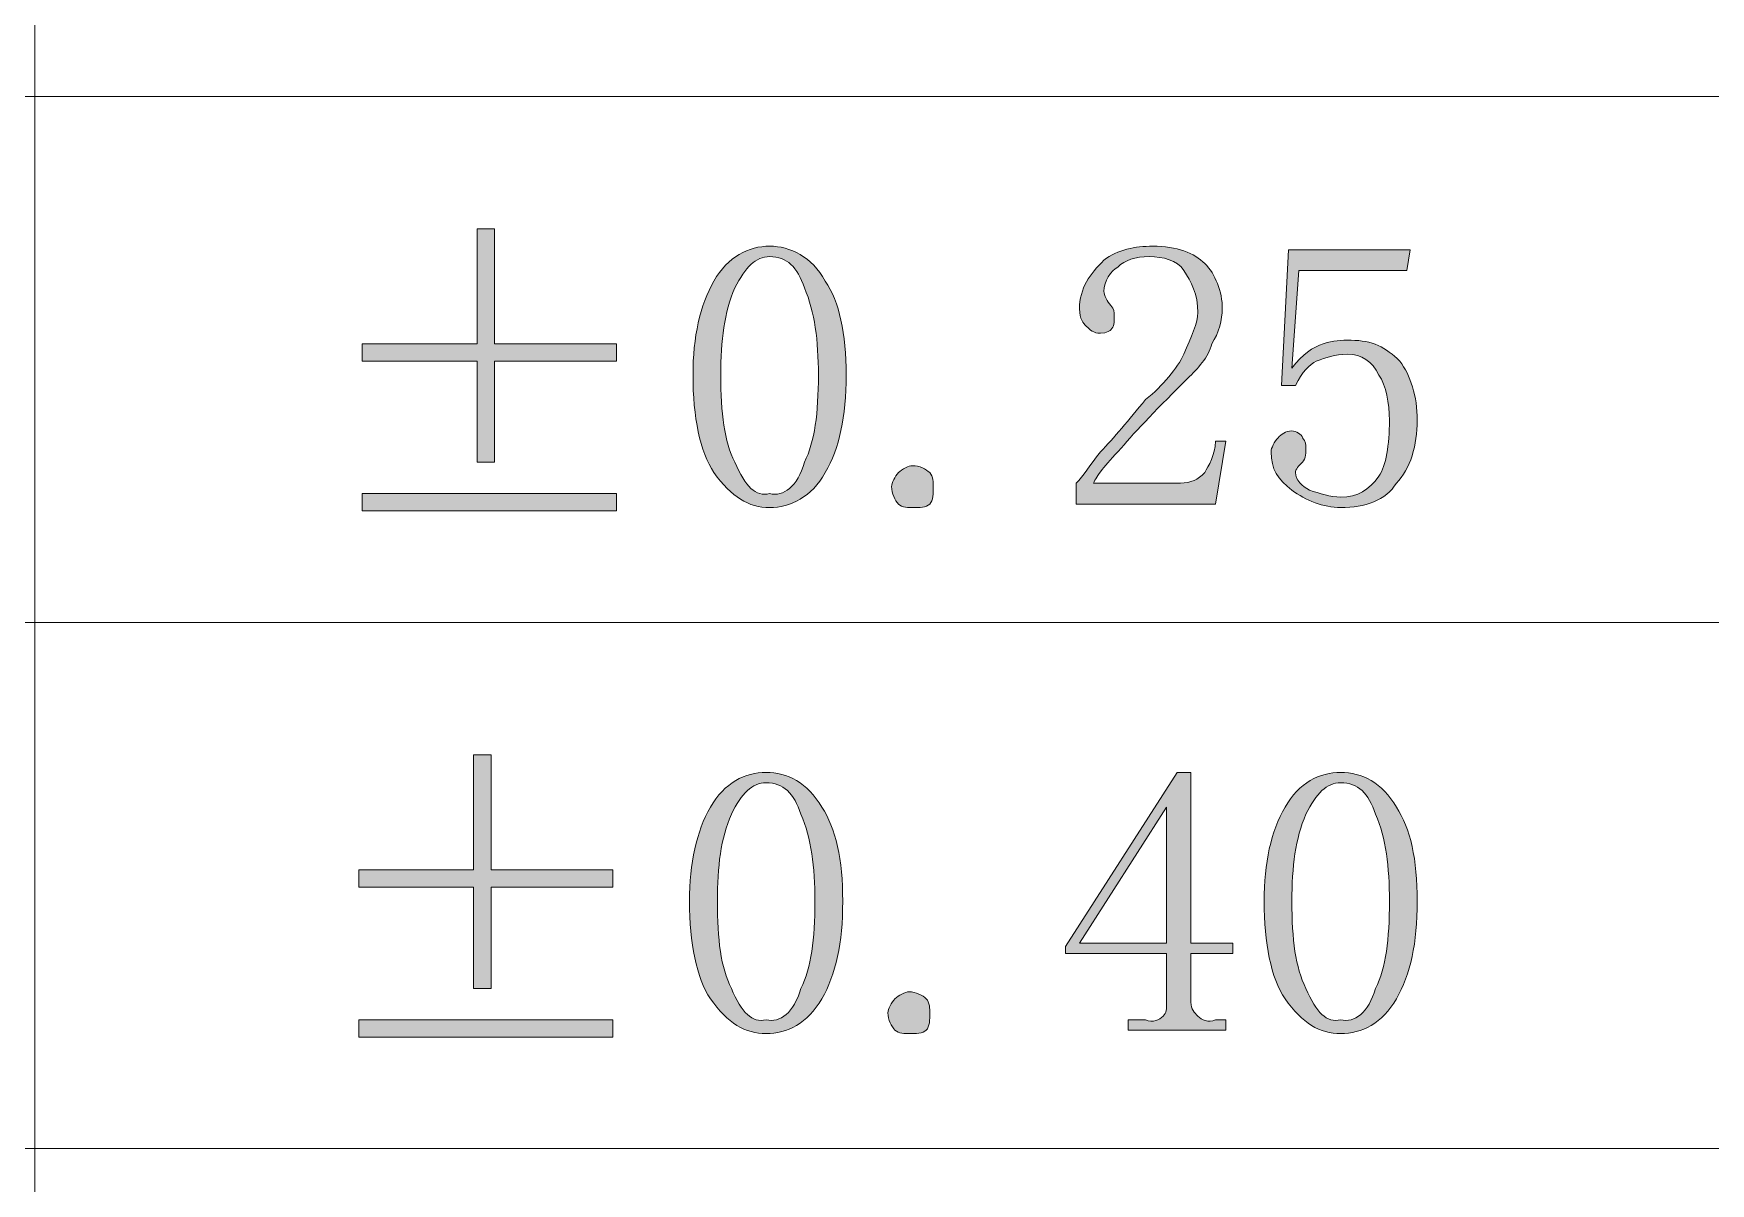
# Model space of a CAD drawing. Header units: millimetres. Extents: x 0 to 297, y 0 to 208.
# Drawn here: x 142.69 to 151.92, y 6.42 to 12.75 of the extents above; entities that cross this region are included whole.
import ezdxf

# ---------------------------------------------------------------- set-up
doc = ezdxf.new("R2010")
doc.units = ezdxf.units.MM

msp = doc.modelspace()

# ---------------------------------------------------------------- hatches: boundary and pattern name
h = msp.add_hatch(color=7)
edge = h.paths.add_edge_path(flags=0)
edge.add_spline(control_points=[(144.497778, 10.215685), (144.497778, 10.215685), (145.896894, 10.215685), (145.896894, 10.215685), (145.896894, 10.215685), (145.896894, 10.119729), (145.896894, 10.119729), (145.896894, 10.119729), (144.497778, 10.119729), (144.497778, 10.119729), (144.497778, 10.119729), (144.497778, 10.215685), (144.497778, 10.215685), (144.497778, 10.215685), (144.497778, 10.215685), (144.497778, 10.215685)], knot_values=[0, 0, 0, 0, 1, 1, 1, 2, 2, 2, 3, 3, 3, 4, 4, 4, 5, 5, 5, 5], degree=3, periodic=1)
edge = h.paths.add_edge_path(flags=0)
edge.add_spline(control_points=[(145.130308, 11.671951), (145.130308, 11.671951), (145.225911, 11.671951), (145.225911, 11.671951), (145.225911, 11.671951), (145.225911, 11.039774), (145.225911, 11.039774), (145.225911, 11.039774), (145.896894, 11.039774), (145.896894, 11.039774), (145.896894, 11.039774), (145.896894, 10.943818), (145.896894, 10.943818), (145.896894, 10.943818), (145.225911, 10.943818), (145.225911, 10.943818), (145.225911, 10.943818), (145.225911, 10.388193), (145.225911, 10.388193), (145.225911, 10.388193), (145.130308, 10.388193), (145.130308, 10.388193), (145.130308, 10.388193), (145.130308, 10.943818), (145.130308, 10.943818), (145.130308, 10.943818), (144.497778, 10.943818), (144.497778, 10.943818), (144.497778, 10.943818), (144.497778, 11.039774), (144.497778, 11.039774), (144.497778, 11.039774), (145.130308, 11.039774), (145.130308, 11.039774), (145.130308, 11.039774), (145.130308, 11.671951), (145.130308, 11.671951), (145.130308, 11.671951), (145.130308, 11.671951), (145.130308, 11.671951)], knot_values=[0, 0, 0, 0, 1, 1, 1, 2, 2, 2, 3, 3, 3, 4, 4, 4, 5, 5, 5, 6, 6, 6, 7, 7, 7, 8, 8, 8, 9, 9, 9, 10, 10, 10, 11, 11, 11, 12, 12, 12, 13, 13, 13, 13], degree=3, periodic=1)
h = msp.add_hatch(color=7)
edge = h.paths.add_edge_path(flags=0)
edge.add_spline(control_points=[(146.740033, 11.518846), (146.663481, 11.518846), (146.605978, 11.461343), (146.548475, 11.346338), (146.490972, 11.212282), (146.471569, 11.058824), (146.471569, 10.867265), (146.471569, 10.656304), (146.490972, 10.503199), (146.548475, 10.388193), (146.605978, 10.253785), (146.663481, 10.196282), (146.740033, 10.215685), (146.816586, 10.196282), (146.893492, 10.253785), (146.931592, 10.388193), (146.989094, 10.503199), (147.008497, 10.656304), (147.008497, 10.867265), (147.008497, 11.058824), (146.989094, 11.212282), (146.931592, 11.346338), (146.893492, 11.461343), (146.835989, 11.518846), (146.740033, 11.518846), (146.740033, 11.518846), (146.740033, 11.518846), (146.740033, 11.518846), (146.740033, 11.518846), (146.740033, 11.518846), (146.740033, 11.518846)], knot_values=[0, 0, 0, 0, 1, 1, 1, 2, 2, 2, 3, 3, 3, 4, 4, 4, 5, 5, 5, 6, 6, 6, 7, 7, 7, 8, 8, 8, 9, 9, 9, 10, 10, 10, 10], degree=3, periodic=1)
edge = h.paths.add_edge_path(flags=0)
edge.add_spline(control_points=[(146.740033, 10.138779), (146.625028, 10.138779), (146.529425, 10.196282), (146.433469, 10.33069), (146.356917, 10.445343), (146.318464, 10.637254), (146.318464, 10.867265), (146.318464, 11.077874), (146.356917, 11.250382), (146.433469, 11.38479), (146.510022, 11.518846), (146.625028, 11.576349), (146.740033, 11.576349), (146.855039, 11.576349), (146.970044, 11.518846), (147.046597, 11.38479), (147.123503, 11.269785), (147.161603, 11.097276), (147.161603, 10.867265), (147.161603, 10.637254), (147.123503, 10.464746), (147.046597, 10.33069), (146.970044, 10.196282), (146.855039, 10.138779), (146.740033, 10.138779), (146.740033, 10.138779), (146.740033, 10.138779), (146.740033, 10.138779), (146.740033, 10.138779), (146.740033, 10.138779), (146.740033, 10.138779)], knot_values=[0, 0, 0, 0, 1, 1, 1, 2, 2, 2, 3, 3, 3, 4, 4, 4, 5, 5, 5, 6, 6, 6, 7, 7, 7, 8, 8, 8, 9, 9, 9, 10, 10, 10, 10], degree=3, periodic=1)
edge = h.paths.add_edge_path(flags=0)
edge.add_spline(control_points=[(147.640675, 10.253785), (147.640675, 10.215685), (147.640675, 10.177232), (147.621625, 10.158182), (147.602575, 10.138779), (147.564122, 10.138779), (147.526022, 10.138779), (147.506619, 10.138779), (147.468519, 10.138779), (147.449117, 10.158182), (147.430067, 10.177232), (147.411017, 10.215685), (147.411017, 10.253785), (147.411017, 10.273188), (147.430067, 10.311288), (147.449117, 10.33069), (147.468519, 10.34974), (147.506619, 10.36879), (147.526022, 10.36879), (147.564122, 10.36879), (147.602575, 10.34974), (147.621625, 10.33069), (147.640675, 10.311288), (147.640675, 10.273188), (147.640675, 10.253785), (147.640675, 10.253785), (147.640675, 10.253785), (147.640675, 10.253785), (147.640675, 10.253785), (147.640675, 10.253785), (147.640675, 10.253785)], knot_values=[0, 0, 0, 0, 1, 1, 1, 2, 2, 2, 3, 3, 3, 4, 4, 4, 5, 5, 5, 6, 6, 6, 7, 7, 7, 8, 8, 8, 9, 9, 9, 10, 10, 10, 10], degree=3, periodic=1)
edge = h.paths.add_edge_path(flags=0)
edge.add_spline(control_points=[(149.097294, 11.212282), (149.097294, 11.307885), (149.059194, 11.38479), (149.020742, 11.44194), (148.982289, 11.499796), (148.905736, 11.518846), (148.829183, 11.518846), (148.752278, 11.518846), (148.694775, 11.499796), (148.656675, 11.461343), (148.618222, 11.44194), (148.580122, 11.38479), (148.580122, 11.327288), (148.580122, 11.307885), (148.599172, 11.269785), (148.618222, 11.250382), (148.637272, 11.231332), (148.637272, 11.212282), (148.637272, 11.192879), (148.637272, 11.154779), (148.637272, 11.135376), (148.618222, 11.116326), (148.618222, 11.116326), (148.599172, 11.097276), (148.560719, 11.097276), (148.522619, 11.097276), (148.503217, 11.116326), (148.484167, 11.135376), (148.465117, 11.154779), (148.445714, 11.173829), (148.445714, 11.231332), (148.445714, 11.346338), (148.503217, 11.42289), (148.580122, 11.499796), (148.656675, 11.556946), (148.752278, 11.576349), (148.848233, 11.576349), (148.982289, 11.576349), (149.078244, 11.537896), (149.135747, 11.480393), (149.19325, 11.42289), (149.231703, 11.327288), (149.231703, 11.231332), (149.231703, 11.173829), (149.2123, 11.097276), (149.1742, 11.039774), (149.154797, 10.962868), (149.097294, 10.905365), (149.039792, 10.847863), (148.886686, 10.694757), (148.752278, 10.560349), (148.675725, 10.464746), (148.580122, 10.36879), (148.541669, 10.311288), (148.522619, 10.273188), (148.522619, 10.273188), (149.001692, 10.273188), (149.001692, 10.273188), (149.059194, 10.273188), (149.097294, 10.292238), (149.135747, 10.33069), (149.154797, 10.36879), (149.19325, 10.426293), (149.19325, 10.503199), (149.19325, 10.503199), (149.250753, 10.503199), (149.250753, 10.503199), (149.250753, 10.503199), (149.19325, 10.158182), (149.19325, 10.158182), (149.19325, 10.158182), (148.426664, 10.158182), (148.426664, 10.158182), (148.426664, 10.158182), (148.426664, 10.273188), (148.426664, 10.273188), (148.465117, 10.311288), (148.503217, 10.36879), (148.560719, 10.445343), (148.637272, 10.522249), (148.714178, 10.617851), (148.809781, 10.732857), (148.905736, 10.809763), (148.982289, 10.905365), (149.020742, 10.982271), (149.059194, 11.077874), (149.097294, 11.154779), (149.097294, 11.212282), (149.097294, 11.212282), (149.097294, 11.212282), (149.097294, 11.212282), (149.097294, 11.212282), (149.097294, 11.212282), (149.097294, 11.212282)], knot_values=[0, 0, 0, 0, 1, 1, 1, 2, 2, 2, 3, 3, 3, 4, 4, 4, 5, 5, 5, 6, 6, 6, 7, 7, 7, 8, 8, 8, 9, 9, 9, 10, 10, 10, 11, 11, 11, 12, 12, 12, 13, 13, 13, 14, 14, 14, 15, 15, 15, 16, 16, 16, 17, 17, 17, 18, 18, 18, 19, 19, 19, 20, 20, 20, 21, 21, 21, 22, 22, 22, 23, 23, 23, 24, 24, 24, 25, 25, 25, 26, 26, 26, 27, 27, 27, 28, 28, 28, 29, 29, 29, 30, 30, 30, 31, 31, 31, 31], degree=3, periodic=1)
edge = h.paths.add_edge_path(flags=0)
edge.add_spline(control_points=[(149.940786, 11.058824), (150.055792, 11.058824), (150.132344, 11.020371), (150.208897, 10.943818), (150.2664, 10.867265), (150.304853, 10.75226), (150.304853, 10.617851), (150.304853, 10.483796), (150.2664, 10.34974), (150.189847, 10.273188), (150.132344, 10.177232), (150.017339, 10.138779), (149.883283, 10.138779), (149.787328, 10.138779), (149.691725, 10.177232), (149.614819, 10.234735), (149.538267, 10.292238), (149.499814, 10.34974), (149.499814, 10.445343), (149.499814, 10.464746), (149.519217, 10.503199), (149.538267, 10.522249), (149.557317, 10.541299), (149.576719, 10.560349), (149.614819, 10.560349), (149.633869, 10.560349), (149.672322, 10.541299), (149.672322, 10.522249), (149.691725, 10.503199), (149.691725, 10.483796), (149.691725, 10.464746), (149.691725, 10.445343), (149.691725, 10.407243), (149.672322, 10.388193), (149.653272, 10.36879), (149.633869, 10.34974), (149.633869, 10.33069), (149.633869, 10.292238), (149.672322, 10.253785), (149.710775, 10.234735), (149.768278, 10.215685), (149.825781, 10.196282), (149.883283, 10.196282), (149.978886, 10.196282), (150.036389, 10.234735), (150.093892, 10.311288), (150.132344, 10.36879), (150.151394, 10.483796), (150.151394, 10.617851), (150.151394, 10.713807), (150.132344, 10.809763), (150.093892, 10.867265), (150.055792, 10.943818), (149.998289, 10.982271), (149.921383, 10.982271), (149.844831, 10.982271), (149.806378, 10.962868), (149.748875, 10.943818), (149.710775, 10.924768), (149.672322, 10.886315), (149.633869, 10.809763), (149.633869, 10.809763), (149.557317, 10.809763), (149.557317, 10.809763), (149.557317, 10.809763), (149.595769, 11.556946), (149.595769, 11.556946), (149.595769, 11.556946), (150.2664, 11.556946), (150.2664, 11.556946), (150.2664, 11.556946), (150.24735, 11.44194), (150.24735, 11.44194), (150.24735, 11.44194), (149.653272, 11.44194), (149.653272, 11.44194), (149.653272, 11.44194), (149.614819, 10.905365), (149.614819, 10.905365), (149.672322, 10.982271), (149.729825, 11.020371), (149.787328, 11.039774), (149.844831, 11.058824), (149.883283, 11.058824), (149.940786, 11.058824), (149.940786, 11.058824), (149.940786, 11.058824), (149.940786, 11.058824), (149.940786, 11.058824), (149.940786, 11.058824), (149.940786, 11.058824)], knot_values=[0, 0, 0, 0, 1, 1, 1, 2, 2, 2, 3, 3, 3, 4, 4, 4, 5, 5, 5, 6, 6, 6, 7, 7, 7, 8, 8, 8, 9, 9, 9, 10, 10, 10, 11, 11, 11, 12, 12, 12, 13, 13, 13, 14, 14, 14, 15, 15, 15, 16, 16, 16, 17, 17, 17, 18, 18, 18, 19, 19, 19, 20, 20, 20, 21, 21, 21, 22, 22, 22, 23, 23, 23, 24, 24, 24, 25, 25, 25, 26, 26, 26, 27, 27, 27, 28, 28, 28, 29, 29, 29, 30, 30, 30, 30], degree=3, periodic=1)
h = msp.add_hatch(color=7)
edge = h.paths.add_edge_path(flags=0)
edge.add_spline(control_points=[(144.478375, 7.321496), (144.478375, 7.321496), (145.877492, 7.321496), (145.877492, 7.321496), (145.877492, 7.321496), (145.877492, 7.225893), (145.877492, 7.225893), (145.877492, 7.225893), (144.478375, 7.225893), (144.478375, 7.225893), (144.478375, 7.225893), (144.478375, 7.321496), (144.478375, 7.321496), (144.478375, 7.321496), (144.478375, 7.321496), (144.478375, 7.321496)], knot_values=[0, 0, 0, 0, 1, 1, 1, 2, 2, 2, 3, 3, 3, 4, 4, 4, 5, 5, 5, 5], degree=3, periodic=1)
edge = h.paths.add_edge_path(flags=0)
edge.add_spline(control_points=[(145.110906, 8.778115), (145.110906, 8.778115), (145.206861, 8.778115), (145.206861, 8.778115), (145.206861, 8.778115), (145.206861, 8.145585), (145.206861, 8.145585), (145.206861, 8.145585), (145.877492, 8.145585), (145.877492, 8.145585), (145.877492, 8.145585), (145.877492, 8.049982), (145.877492, 8.049982), (145.877492, 8.049982), (145.206861, 8.049982), (145.206861, 8.049982), (145.206861, 8.049982), (145.206861, 7.494004), (145.206861, 7.494004), (145.206861, 7.494004), (145.110906, 7.494004), (145.110906, 7.494004), (145.110906, 7.494004), (145.110906, 8.049982), (145.110906, 8.049982), (145.110906, 8.049982), (144.478375, 8.049982), (144.478375, 8.049982), (144.478375, 8.049982), (144.478375, 8.145585), (144.478375, 8.145585), (144.478375, 8.145585), (145.110906, 8.145585), (145.110906, 8.145585), (145.110906, 8.145585), (145.110906, 8.778115), (145.110906, 8.778115), (145.110906, 8.778115), (145.110906, 8.778115), (145.110906, 8.778115)], knot_values=[0, 0, 0, 0, 1, 1, 1, 2, 2, 2, 3, 3, 3, 4, 4, 4, 5, 5, 5, 6, 6, 6, 7, 7, 7, 8, 8, 8, 9, 9, 9, 10, 10, 10, 11, 11, 11, 12, 12, 12, 13, 13, 13, 13], degree=3, periodic=1)
h = msp.add_hatch(color=7)
edge = h.paths.add_edge_path(flags=0)
edge.add_spline(control_points=[(146.720983, 8.624657), (146.644078, 8.624657), (146.586575, 8.567154), (146.529425, 8.452149), (146.471569, 8.318093), (146.452519, 8.164988), (146.452519, 7.973076), (146.452519, 7.762468), (146.471569, 7.60901), (146.529425, 7.494004), (146.586575, 7.359949), (146.644078, 7.302446), (146.720983, 7.321496), (146.797536, 7.302446), (146.874089, 7.359949), (146.912542, 7.494004), (146.970044, 7.60901), (146.989094, 7.762468), (146.989094, 7.973076), (146.989094, 8.164988), (146.970044, 8.318093), (146.912542, 8.452149), (146.874089, 8.567154), (146.816586, 8.624657), (146.720983, 8.624657), (146.720983, 8.624657), (146.720983, 8.624657), (146.720983, 8.624657), (146.720983, 8.624657), (146.720983, 8.624657), (146.720983, 8.624657)], knot_values=[0, 0, 0, 0, 1, 1, 1, 2, 2, 2, 3, 3, 3, 4, 4, 4, 5, 5, 5, 6, 6, 6, 7, 7, 7, 8, 8, 8, 9, 9, 9, 10, 10, 10, 10], degree=3, periodic=1)
edge = h.paths.add_edge_path(flags=0)
edge.add_spline(control_points=[(146.720983, 7.244943), (146.605978, 7.244943), (146.510022, 7.302446), (146.414419, 7.436501), (146.337514, 7.551507), (146.299414, 7.743065), (146.299414, 7.973076), (146.299414, 8.184038), (146.337514, 8.356546), (146.414419, 8.490601), (146.490972, 8.624657), (146.605978, 8.68216), (146.720983, 8.68216), (146.835989, 8.68216), (146.950994, 8.624657), (147.027547, 8.490601), (147.1041, 8.375596), (147.142553, 8.203088), (147.142553, 7.973076), (147.142553, 7.743065), (147.1041, 7.570557), (147.027547, 7.436501), (146.950994, 7.302446), (146.835989, 7.244943), (146.720983, 7.244943), (146.720983, 7.244943), (146.720983, 7.244943), (146.720983, 7.244943), (146.720983, 7.244943), (146.720983, 7.244943), (146.720983, 7.244943)], knot_values=[0, 0, 0, 0, 1, 1, 1, 2, 2, 2, 3, 3, 3, 4, 4, 4, 5, 5, 5, 6, 6, 6, 7, 7, 7, 8, 8, 8, 9, 9, 9, 10, 10, 10, 10], degree=3, periodic=1)
edge = h.paths.add_edge_path(flags=0)
edge.add_spline(control_points=[(147.621625, 7.359949), (147.621625, 7.321496), (147.621625, 7.283043), (147.602575, 7.263993), (147.583172, 7.244943), (147.545072, 7.244943), (147.506619, 7.244943), (147.487569, 7.244943), (147.449117, 7.244943), (147.430067, 7.263993), (147.411017, 7.283043), (147.391614, 7.321496), (147.391614, 7.359949), (147.391614, 7.378999), (147.411017, 7.417451), (147.430067, 7.436501), (147.449117, 7.455551), (147.487569, 7.474954), (147.506619, 7.474954), (147.545072, 7.474954), (147.583172, 7.455551), (147.602575, 7.436501), (147.621625, 7.417451), (147.621625, 7.378999), (147.621625, 7.359949), (147.621625, 7.359949), (147.621625, 7.359949), (147.621625, 7.359949), (147.621625, 7.359949), (147.621625, 7.359949), (147.621625, 7.359949)], knot_values=[0, 0, 0, 0, 1, 1, 1, 2, 2, 2, 3, 3, 3, 4, 4, 4, 5, 5, 5, 6, 6, 6, 7, 7, 7, 8, 8, 8, 9, 9, 9, 10, 10, 10, 10], degree=3, periodic=1)
edge = h.paths.add_edge_path(flags=0)
edge.add_spline(control_points=[(149.059194, 7.417451), (149.059194, 7.378999), (149.078244, 7.359949), (149.097294, 7.340899), (149.116697, 7.321496), (149.154797, 7.302446), (149.19325, 7.321496), (149.19325, 7.321496), (149.250753, 7.321496), (149.250753, 7.321496), (149.250753, 7.321496), (149.250753, 7.263993), (149.250753, 7.263993), (149.250753, 7.263993), (148.714178, 7.263993), (148.714178, 7.263993), (148.714178, 7.263993), (148.714178, 7.321496), (148.714178, 7.321496), (148.714178, 7.321496), (148.809781, 7.321496), (148.809781, 7.321496), (148.848233, 7.302446), (148.886686, 7.321496), (148.905736, 7.340899), (148.924786, 7.359949), (148.924786, 7.378999), (148.924786, 7.417451), (148.924786, 7.417451), (148.924786, 7.685563), (148.924786, 7.685563), (148.924786, 7.685563), (148.369161, 7.685563), (148.369161, 7.685563), (148.369161, 7.685563), (148.369161, 7.724015), (148.369161, 7.724015), (148.369161, 7.724015), (148.982289, 8.68216), (148.982289, 8.68216), (148.982289, 8.68216), (149.059194, 8.68216), (149.059194, 8.68216), (149.059194, 8.68216), (149.059194, 7.743065), (149.059194, 7.743065), (149.059194, 7.743065), (149.289206, 7.743065), (149.289206, 7.743065), (149.289206, 7.743065), (149.289206, 7.685563), (149.289206, 7.685563), (149.289206, 7.685563), (149.059194, 7.685563), (149.059194, 7.685563), (149.059194, 7.685563), (149.059194, 7.417451), (149.059194, 7.417451), (149.059194, 7.417451), (149.059194, 7.417451), (149.059194, 7.417451)], knot_values=[0, 0, 0, 0, 1, 1, 1, 2, 2, 2, 3, 3, 3, 4, 4, 4, 5, 5, 5, 6, 6, 6, 7, 7, 7, 8, 8, 8, 9, 9, 9, 10, 10, 10, 11, 11, 11, 12, 12, 12, 13, 13, 13, 14, 14, 14, 15, 15, 15, 16, 16, 16, 17, 17, 17, 18, 18, 18, 19, 19, 19, 20, 20, 20, 20], degree=3, periodic=1)
edge = h.paths.add_edge_path(flags=0)
edge.add_spline(control_points=[(148.924786, 8.490601), (148.924786, 8.490601), (148.445714, 7.743065), (148.445714, 7.743065), (148.445714, 7.743065), (148.924786, 7.743065), (148.924786, 7.743065), (148.924786, 7.743065), (148.924786, 8.490601), (148.924786, 8.490601), (148.924786, 8.490601), (148.924786, 8.490601), (148.924786, 8.490601), (148.924786, 8.490601), (148.924786, 8.490601), (148.924786, 8.490601)], knot_values=[0, 0, 0, 0, 1, 1, 1, 2, 2, 2, 3, 3, 3, 4, 4, 4, 5, 5, 5, 5], degree=3, periodic=1)
edge = h.paths.add_edge_path(flags=0)
edge.add_spline(control_points=[(149.883283, 8.624657), (149.806378, 8.624657), (149.748875, 8.567154), (149.691725, 8.452149), (149.633869, 8.318093), (149.614819, 8.164988), (149.614819, 7.973076), (149.614819, 7.762468), (149.633869, 7.60901), (149.691725, 7.494004), (149.748875, 7.359949), (149.806378, 7.302446), (149.883283, 7.321496), (149.959836, 7.302446), (150.036389, 7.359949), (150.074842, 7.494004), (150.132344, 7.60901), (150.151394, 7.762468), (150.151394, 7.973076), (150.151394, 8.164988), (150.132344, 8.318093), (150.074842, 8.452149), (150.036389, 8.567154), (149.978886, 8.624657), (149.883283, 8.624657), (149.883283, 8.624657), (149.883283, 8.624657), (149.883283, 8.624657), (149.883283, 8.624657), (149.883283, 8.624657), (149.883283, 8.624657)], knot_values=[0, 0, 0, 0, 1, 1, 1, 2, 2, 2, 3, 3, 3, 4, 4, 4, 5, 5, 5, 6, 6, 6, 7, 7, 7, 8, 8, 8, 9, 9, 9, 10, 10, 10, 10], degree=3, periodic=1)
edge = h.paths.add_edge_path(flags=0)
edge.add_spline(control_points=[(149.883283, 7.244943), (149.768278, 7.244943), (149.672322, 7.302446), (149.576719, 7.436501), (149.499814, 7.551507), (149.461714, 7.743065), (149.461714, 7.973076), (149.461714, 8.184038), (149.499814, 8.356546), (149.576719, 8.490601), (149.653272, 8.624657), (149.768278, 8.68216), (149.883283, 8.68216), (149.998289, 8.68216), (150.113294, 8.624657), (150.189847, 8.490601), (150.2664, 8.375596), (150.304853, 8.203088), (150.304853, 7.973076), (150.304853, 7.743065), (150.2664, 7.570557), (150.189847, 7.436501), (150.113294, 7.302446), (149.998289, 7.244943), (149.883283, 7.244943), (149.883283, 7.244943), (149.883283, 7.244943), (149.883283, 7.244943), (149.883283, 7.244943), (149.883283, 7.244943), (149.883283, 7.244943)], knot_values=[0, 0, 0, 0, 1, 1, 1, 2, 2, 2, 3, 3, 3, 4, 4, 4, 5, 5, 5, 6, 6, 6, 7, 7, 7, 8, 8, 8, 9, 9, 9, 10, 10, 10, 10], degree=3, periodic=1)

# ---------------------------------------------------------------- linework, layer by layer
at = {"color": 7, "lineweight": 15}
for points in [[(142.696142, 26.870324), (142.696142, 3.737626)], [(132.557661, 12.400438), (161.497433, 12.400438)], [(132.557661, 9.506249), (161.497433, 9.506249)], [(132.557661, 6.612413), (161.497433, 6.612413)]]:
    msp.add_lwpolyline(points, dxfattribs=at)
at = {"color": 7, "lineweight": 0}
for points, knots in [([(145.130308, 11.671951), (145.130308, 11.671951), (145.225911, 11.671951), (145.225911, 11.671951), (145.225911, 11.671951), (145.225911, 11.039774), (145.225911, 11.039774), (145.225911, 11.039774), (145.896894, 11.039774), (145.896894, 11.039774), (145.896894, 11.039774), (145.896894, 10.943818), (145.896894, 10.943818), (145.896894, 10.943818), (145.225911, 10.943818), (145.225911, 10.943818), (145.225911, 10.943818), (145.225911, 10.388193), (145.225911, 10.388193), (145.225911, 10.388193), (145.130308, 10.388193), (145.130308, 10.388193), (145.130308, 10.388193), (145.130308, 10.943818), (145.130308, 10.943818), (145.130308, 10.943818), (144.497778, 10.943818), (144.497778, 10.943818), (144.497778, 10.943818), (144.497778, 11.039774), (144.497778, 11.039774), (144.497778, 11.039774), (145.130308, 11.039774), (145.130308, 11.039774), (145.130308, 11.039774), (145.130308, 11.671951), (145.130308, 11.671951), (145.130308, 11.671951), (145.130308, 11.671951), (145.130308, 11.671951)], [0, 0, 0, 0, 1, 1, 1, 2, 2, 2, 3, 3, 3, 4, 4, 4, 5, 5, 5, 6, 6, 6, 7, 7, 7, 8, 8, 8, 9, 9, 9, 10, 10, 10, 11, 11, 11, 12, 12, 12, 13, 13, 13, 13]), ([(146.740033, 10.138779), (146.625028, 10.138779), (146.529425, 10.196282), (146.433469, 10.33069), (146.356917, 10.445343), (146.318464, 10.637254), (146.318464, 10.867265), (146.318464, 11.077874), (146.356917, 11.250382), (146.433469, 11.38479), (146.510022, 11.518846), (146.625028, 11.576349), (146.740033, 11.576349), (146.855039, 11.576349), (146.970044, 11.518846), (147.046597, 11.38479), (147.123503, 11.269785), (147.161603, 11.097276), (147.161603, 10.867265), (147.161603, 10.637254), (147.123503, 10.464746), (147.046597, 10.33069), (146.970044, 10.196282), (146.855039, 10.138779), (146.740033, 10.138779), (146.740033, 10.138779), (146.740033, 10.138779), (146.740033, 10.138779), (146.740033, 10.138779), (146.740033, 10.138779), (146.740033, 10.138779)], [0, 0, 0, 0, 1, 1, 1, 2, 2, 2, 3, 3, 3, 4, 4, 4, 5, 5, 5, 6, 6, 6, 7, 7, 7, 8, 8, 8, 9, 9, 9, 10, 10, 10, 10]), ([(149.097294, 11.212282), (149.097294, 11.307885), (149.059194, 11.38479), (149.020742, 11.44194), (148.982289, 11.499796), (148.905736, 11.518846), (148.829183, 11.518846), (148.752278, 11.518846), (148.694775, 11.499796), (148.656675, 11.461343), (148.618222, 11.44194), (148.580122, 11.38479), (148.580122, 11.327288), (148.580122, 11.307885), (148.599172, 11.269785), (148.618222, 11.250382), (148.637272, 11.231332), (148.637272, 11.212282), (148.637272, 11.192879), (148.637272, 11.154779), (148.637272, 11.135376), (148.618222, 11.116326), (148.618222, 11.116326), (148.599172, 11.097276), (148.560719, 11.097276), (148.522619, 11.097276), (148.503217, 11.116326), (148.484167, 11.135376), (148.465117, 11.154779), (148.445714, 11.173829), (148.445714, 11.231332), (148.445714, 11.346338), (148.503217, 11.42289), (148.580122, 11.499796), (148.656675, 11.556946), (148.752278, 11.576349), (148.848233, 11.576349), (148.982289, 11.576349), (149.078244, 11.537896), (149.135747, 11.480393), (149.19325, 11.42289), (149.231703, 11.327288), (149.231703, 11.231332), (149.231703, 11.173829), (149.2123, 11.097276), (149.1742, 11.039774), (149.154797, 10.962868), (149.097294, 10.905365), (149.039792, 10.847863), (148.886686, 10.694757), (148.752278, 10.560349), (148.675725, 10.464746), (148.580122, 10.36879), (148.541669, 10.311288), (148.522619, 10.273188), (148.522619, 10.273188), (149.001692, 10.273188), (149.001692, 10.273188), (149.059194, 10.273188), (149.097294, 10.292238), (149.135747, 10.33069), (149.154797, 10.36879), (149.19325, 10.426293), (149.19325, 10.503199), (149.19325, 10.503199), (149.250753, 10.503199), (149.250753, 10.503199), (149.250753, 10.503199), (149.19325, 10.158182), (149.19325, 10.158182), (149.19325, 10.158182), (148.426664, 10.158182), (148.426664, 10.158182), (148.426664, 10.158182), (148.426664, 10.273188), (148.426664, 10.273188), (148.465117, 10.311288), (148.503217, 10.36879), (148.560719, 10.445343), (148.637272, 10.522249), (148.714178, 10.617851), (148.809781, 10.732857), (148.905736, 10.809763), (148.982289, 10.905365), (149.020742, 10.982271), (149.059194, 11.077874), (149.097294, 11.154779), (149.097294, 11.212282), (149.097294, 11.212282), (149.097294, 11.212282), (149.097294, 11.212282), (149.097294, 11.212282), (149.097294, 11.212282), (149.097294, 11.212282)], [0, 0, 0, 0, 1, 1, 1, 2, 2, 2, 3, 3, 3, 4, 4, 4, 5, 5, 5, 6, 6, 6, 7, 7, 7, 8, 8, 8, 9, 9, 9, 10, 10, 10, 11, 11, 11, 12, 12, 12, 13, 13, 13, 14, 14, 14, 15, 15, 15, 16, 16, 16, 17, 17, 17, 18, 18, 18, 19, 19, 19, 20, 20, 20, 21, 21, 21, 22, 22, 22, 23, 23, 23, 24, 24, 24, 25, 25, 25, 26, 26, 26, 27, 27, 27, 28, 28, 28, 29, 29, 29, 30, 30, 30, 31, 31, 31, 31]), ([(149.940786, 11.058824), (150.055792, 11.058824), (150.132344, 11.020371), (150.208897, 10.943818), (150.2664, 10.867265), (150.304853, 10.75226), (150.304853, 10.617851), (150.304853, 10.483796), (150.2664, 10.34974), (150.189847, 10.273188), (150.132344, 10.177232), (150.017339, 10.138779), (149.883283, 10.138779), (149.787328, 10.138779), (149.691725, 10.177232), (149.614819, 10.234735), (149.538267, 10.292238), (149.499814, 10.34974), (149.499814, 10.445343), (149.499814, 10.464746), (149.519217, 10.503199), (149.538267, 10.522249), (149.557317, 10.541299), (149.576719, 10.560349), (149.614819, 10.560349), (149.633869, 10.560349), (149.672322, 10.541299), (149.672322, 10.522249), (149.691725, 10.503199), (149.691725, 10.483796), (149.691725, 10.464746), (149.691725, 10.445343), (149.691725, 10.407243), (149.672322, 10.388193), (149.653272, 10.36879), (149.633869, 10.34974), (149.633869, 10.33069), (149.633869, 10.292238), (149.672322, 10.253785), (149.710775, 10.234735), (149.768278, 10.215685), (149.825781, 10.196282), (149.883283, 10.196282), (149.978886, 10.196282), (150.036389, 10.234735), (150.093892, 10.311288), (150.132344, 10.36879), (150.151394, 10.483796), (150.151394, 10.617851), (150.151394, 10.713807), (150.132344, 10.809763), (150.093892, 10.867265), (150.055792, 10.943818), (149.998289, 10.982271), (149.921383, 10.982271), (149.844831, 10.982271), (149.806378, 10.962868), (149.748875, 10.943818), (149.710775, 10.924768), (149.672322, 10.886315), (149.633869, 10.809763), (149.633869, 10.809763), (149.557317, 10.809763), (149.557317, 10.809763), (149.557317, 10.809763), (149.595769, 11.556946), (149.595769, 11.556946), (149.595769, 11.556946), (150.2664, 11.556946), (150.2664, 11.556946), (150.2664, 11.556946), (150.24735, 11.44194), (150.24735, 11.44194), (150.24735, 11.44194), (149.653272, 11.44194), (149.653272, 11.44194), (149.653272, 11.44194), (149.614819, 10.905365), (149.614819, 10.905365), (149.672322, 10.982271), (149.729825, 11.020371), (149.787328, 11.039774), (149.844831, 11.058824), (149.883283, 11.058824), (149.940786, 11.058824), (149.940786, 11.058824), (149.940786, 11.058824), (149.940786, 11.058824), (149.940786, 11.058824), (149.940786, 11.058824), (149.940786, 11.058824)], [0, 0, 0, 0, 1, 1, 1, 2, 2, 2, 3, 3, 3, 4, 4, 4, 5, 5, 5, 6, 6, 6, 7, 7, 7, 8, 8, 8, 9, 9, 9, 10, 10, 10, 11, 11, 11, 12, 12, 12, 13, 13, 13, 14, 14, 14, 15, 15, 15, 16, 16, 16, 17, 17, 17, 18, 18, 18, 19, 19, 19, 20, 20, 20, 21, 21, 21, 22, 22, 22, 23, 23, 23, 24, 24, 24, 25, 25, 25, 26, 26, 26, 27, 27, 27, 28, 28, 28, 29, 29, 29, 30, 30, 30, 30]), ([(146.740033, 11.518846), (146.663481, 11.518846), (146.605978, 11.461343), (146.548475, 11.346338), (146.490972, 11.212282), (146.471569, 11.058824), (146.471569, 10.867265), (146.471569, 10.656304), (146.490972, 10.503199), (146.548475, 10.388193), (146.605978, 10.253785), (146.663481, 10.196282), (146.740033, 10.215685), (146.816586, 10.196282), (146.893492, 10.253785), (146.931592, 10.388193), (146.989094, 10.503199), (147.008497, 10.656304), (147.008497, 10.867265), (147.008497, 11.058824), (146.989094, 11.212282), (146.931592, 11.346338), (146.893492, 11.461343), (146.835989, 11.518846), (146.740033, 11.518846), (146.740033, 11.518846), (146.740033, 11.518846), (146.740033, 11.518846), (146.740033, 11.518846), (146.740033, 11.518846), (146.740033, 11.518846)], [0, 0, 0, 0, 1, 1, 1, 2, 2, 2, 3, 3, 3, 4, 4, 4, 5, 5, 5, 6, 6, 6, 7, 7, 7, 8, 8, 8, 9, 9, 9, 10, 10, 10, 10]), ([(147.640675, 10.253785), (147.640675, 10.215685), (147.640675, 10.177232), (147.621625, 10.158182), (147.602575, 10.138779), (147.564122, 10.138779), (147.526022, 10.138779), (147.506619, 10.138779), (147.468519, 10.138779), (147.449117, 10.158182), (147.430067, 10.177232), (147.411017, 10.215685), (147.411017, 10.253785), (147.411017, 10.273188), (147.430067, 10.311288), (147.449117, 10.33069), (147.468519, 10.34974), (147.506619, 10.36879), (147.526022, 10.36879), (147.564122, 10.36879), (147.602575, 10.34974), (147.621625, 10.33069), (147.640675, 10.311288), (147.640675, 10.273188), (147.640675, 10.253785), (147.640675, 10.253785), (147.640675, 10.253785), (147.640675, 10.253785), (147.640675, 10.253785), (147.640675, 10.253785), (147.640675, 10.253785)], [0, 0, 0, 0, 1, 1, 1, 2, 2, 2, 3, 3, 3, 4, 4, 4, 5, 5, 5, 6, 6, 6, 7, 7, 7, 8, 8, 8, 9, 9, 9, 10, 10, 10, 10]), ([(144.497778, 10.215685), (144.497778, 10.215685), (145.896894, 10.215685), (145.896894, 10.215685), (145.896894, 10.215685), (145.896894, 10.119729), (145.896894, 10.119729), (145.896894, 10.119729), (144.497778, 10.119729), (144.497778, 10.119729), (144.497778, 10.119729), (144.497778, 10.215685), (144.497778, 10.215685), (144.497778, 10.215685), (144.497778, 10.215685), (144.497778, 10.215685)], [0, 0, 0, 0, 1, 1, 1, 2, 2, 2, 3, 3, 3, 4, 4, 4, 5, 5, 5, 5]), ([(145.110906, 8.778115), (145.110906, 8.778115), (145.206861, 8.778115), (145.206861, 8.778115), (145.206861, 8.778115), (145.206861, 8.145585), (145.206861, 8.145585), (145.206861, 8.145585), (145.877492, 8.145585), (145.877492, 8.145585), (145.877492, 8.145585), (145.877492, 8.049982), (145.877492, 8.049982), (145.877492, 8.049982), (145.206861, 8.049982), (145.206861, 8.049982), (145.206861, 8.049982), (145.206861, 7.494004), (145.206861, 7.494004), (145.206861, 7.494004), (145.110906, 7.494004), (145.110906, 7.494004), (145.110906, 7.494004), (145.110906, 8.049982), (145.110906, 8.049982), (145.110906, 8.049982), (144.478375, 8.049982), (144.478375, 8.049982), (144.478375, 8.049982), (144.478375, 8.145585), (144.478375, 8.145585), (144.478375, 8.145585), (145.110906, 8.145585), (145.110906, 8.145585), (145.110906, 8.145585), (145.110906, 8.778115), (145.110906, 8.778115), (145.110906, 8.778115), (145.110906, 8.778115), (145.110906, 8.778115)], [0, 0, 0, 0, 1, 1, 1, 2, 2, 2, 3, 3, 3, 4, 4, 4, 5, 5, 5, 6, 6, 6, 7, 7, 7, 8, 8, 8, 9, 9, 9, 10, 10, 10, 11, 11, 11, 12, 12, 12, 13, 13, 13, 13]), ([(146.720983, 7.244943), (146.605978, 7.244943), (146.510022, 7.302446), (146.414419, 7.436501), (146.337514, 7.551507), (146.299414, 7.743065), (146.299414, 7.973076), (146.299414, 8.184038), (146.337514, 8.356546), (146.414419, 8.490601), (146.490972, 8.624657), (146.605978, 8.68216), (146.720983, 8.68216), (146.835989, 8.68216), (146.950994, 8.624657), (147.027547, 8.490601), (147.1041, 8.375596), (147.142553, 8.203088), (147.142553, 7.973076), (147.142553, 7.743065), (147.1041, 7.570557), (147.027547, 7.436501), (146.950994, 7.302446), (146.835989, 7.244943), (146.720983, 7.244943), (146.720983, 7.244943), (146.720983, 7.244943), (146.720983, 7.244943), (146.720983, 7.244943), (146.720983, 7.244943), (146.720983, 7.244943)], [0, 0, 0, 0, 1, 1, 1, 2, 2, 2, 3, 3, 3, 4, 4, 4, 5, 5, 5, 6, 6, 6, 7, 7, 7, 8, 8, 8, 9, 9, 9, 10, 10, 10, 10]), ([(149.059194, 7.417451), (149.059194, 7.378999), (149.078244, 7.359949), (149.097294, 7.340899), (149.116697, 7.321496), (149.154797, 7.302446), (149.19325, 7.321496), (149.19325, 7.321496), (149.250753, 7.321496), (149.250753, 7.321496), (149.250753, 7.321496), (149.250753, 7.263993), (149.250753, 7.263993), (149.250753, 7.263993), (148.714178, 7.263993), (148.714178, 7.263993), (148.714178, 7.263993), (148.714178, 7.321496), (148.714178, 7.321496), (148.714178, 7.321496), (148.809781, 7.321496), (148.809781, 7.321496), (148.848233, 7.302446), (148.886686, 7.321496), (148.905736, 7.340899), (148.924786, 7.359949), (148.924786, 7.378999), (148.924786, 7.417451), (148.924786, 7.417451), (148.924786, 7.685563), (148.924786, 7.685563), (148.924786, 7.685563), (148.369161, 7.685563), (148.369161, 7.685563), (148.369161, 7.685563), (148.369161, 7.724015), (148.369161, 7.724015), (148.369161, 7.724015), (148.982289, 8.68216), (148.982289, 8.68216), (148.982289, 8.68216), (149.059194, 8.68216), (149.059194, 8.68216), (149.059194, 8.68216), (149.059194, 7.743065), (149.059194, 7.743065), (149.059194, 7.743065), (149.289206, 7.743065), (149.289206, 7.743065), (149.289206, 7.743065), (149.289206, 7.685563), (149.289206, 7.685563), (149.289206, 7.685563), (149.059194, 7.685563), (149.059194, 7.685563), (149.059194, 7.685563), (149.059194, 7.417451), (149.059194, 7.417451), (149.059194, 7.417451), (149.059194, 7.417451), (149.059194, 7.417451)], [0, 0, 0, 0, 1, 1, 1, 2, 2, 2, 3, 3, 3, 4, 4, 4, 5, 5, 5, 6, 6, 6, 7, 7, 7, 8, 8, 8, 9, 9, 9, 10, 10, 10, 11, 11, 11, 12, 12, 12, 13, 13, 13, 14, 14, 14, 15, 15, 15, 16, 16, 16, 17, 17, 17, 18, 18, 18, 19, 19, 19, 20, 20, 20, 20]), ([(149.883283, 7.244943), (149.768278, 7.244943), (149.672322, 7.302446), (149.576719, 7.436501), (149.499814, 7.551507), (149.461714, 7.743065), (149.461714, 7.973076), (149.461714, 8.184038), (149.499814, 8.356546), (149.576719, 8.490601), (149.653272, 8.624657), (149.768278, 8.68216), (149.883283, 8.68216), (149.998289, 8.68216), (150.113294, 8.624657), (150.189847, 8.490601), (150.2664, 8.375596), (150.304853, 8.203088), (150.304853, 7.973076), (150.304853, 7.743065), (150.2664, 7.570557), (150.189847, 7.436501), (150.113294, 7.302446), (149.998289, 7.244943), (149.883283, 7.244943), (149.883283, 7.244943), (149.883283, 7.244943), (149.883283, 7.244943), (149.883283, 7.244943), (149.883283, 7.244943), (149.883283, 7.244943)], [0, 0, 0, 0, 1, 1, 1, 2, 2, 2, 3, 3, 3, 4, 4, 4, 5, 5, 5, 6, 6, 6, 7, 7, 7, 8, 8, 8, 9, 9, 9, 10, 10, 10, 10]), ([(146.720983, 8.624657), (146.644078, 8.624657), (146.586575, 8.567154), (146.529425, 8.452149), (146.471569, 8.318093), (146.452519, 8.164988), (146.452519, 7.973076), (146.452519, 7.762468), (146.471569, 7.60901), (146.529425, 7.494004), (146.586575, 7.359949), (146.644078, 7.302446), (146.720983, 7.321496), (146.797536, 7.302446), (146.874089, 7.359949), (146.912542, 7.494004), (146.970044, 7.60901), (146.989094, 7.762468), (146.989094, 7.973076), (146.989094, 8.164988), (146.970044, 8.318093), (146.912542, 8.452149), (146.874089, 8.567154), (146.816586, 8.624657), (146.720983, 8.624657), (146.720983, 8.624657), (146.720983, 8.624657), (146.720983, 8.624657), (146.720983, 8.624657), (146.720983, 8.624657), (146.720983, 8.624657)], [0, 0, 0, 0, 1, 1, 1, 2, 2, 2, 3, 3, 3, 4, 4, 4, 5, 5, 5, 6, 6, 6, 7, 7, 7, 8, 8, 8, 9, 9, 9, 10, 10, 10, 10]), ([(149.883283, 8.624657), (149.806378, 8.624657), (149.748875, 8.567154), (149.691725, 8.452149), (149.633869, 8.318093), (149.614819, 8.164988), (149.614819, 7.973076), (149.614819, 7.762468), (149.633869, 7.60901), (149.691725, 7.494004), (149.748875, 7.359949), (149.806378, 7.302446), (149.883283, 7.321496), (149.959836, 7.302446), (150.036389, 7.359949), (150.074842, 7.494004), (150.132344, 7.60901), (150.151394, 7.762468), (150.151394, 7.973076), (150.151394, 8.164988), (150.132344, 8.318093), (150.074842, 8.452149), (150.036389, 8.567154), (149.978886, 8.624657), (149.883283, 8.624657), (149.883283, 8.624657), (149.883283, 8.624657), (149.883283, 8.624657), (149.883283, 8.624657), (149.883283, 8.624657), (149.883283, 8.624657)], [0, 0, 0, 0, 1, 1, 1, 2, 2, 2, 3, 3, 3, 4, 4, 4, 5, 5, 5, 6, 6, 6, 7, 7, 7, 8, 8, 8, 9, 9, 9, 10, 10, 10, 10]), ([(148.924786, 8.490601), (148.924786, 8.490601), (148.445714, 7.743065), (148.445714, 7.743065), (148.445714, 7.743065), (148.924786, 7.743065), (148.924786, 7.743065), (148.924786, 7.743065), (148.924786, 8.490601), (148.924786, 8.490601), (148.924786, 8.490601), (148.924786, 8.490601), (148.924786, 8.490601), (148.924786, 8.490601), (148.924786, 8.490601), (148.924786, 8.490601)], [0, 0, 0, 0, 1, 1, 1, 2, 2, 2, 3, 3, 3, 4, 4, 4, 5, 5, 5, 5]), ([(147.621625, 7.359949), (147.621625, 7.321496), (147.621625, 7.283043), (147.602575, 7.263993), (147.583172, 7.244943), (147.545072, 7.244943), (147.506619, 7.244943), (147.487569, 7.244943), (147.449117, 7.244943), (147.430067, 7.263993), (147.411017, 7.283043), (147.391614, 7.321496), (147.391614, 7.359949), (147.391614, 7.378999), (147.411017, 7.417451), (147.430067, 7.436501), (147.449117, 7.455551), (147.487569, 7.474954), (147.506619, 7.474954), (147.545072, 7.474954), (147.583172, 7.455551), (147.602575, 7.436501), (147.621625, 7.417451), (147.621625, 7.378999), (147.621625, 7.359949), (147.621625, 7.359949), (147.621625, 7.359949), (147.621625, 7.359949), (147.621625, 7.359949), (147.621625, 7.359949), (147.621625, 7.359949)], [0, 0, 0, 0, 1, 1, 1, 2, 2, 2, 3, 3, 3, 4, 4, 4, 5, 5, 5, 6, 6, 6, 7, 7, 7, 8, 8, 8, 9, 9, 9, 10, 10, 10, 10]), ([(144.478375, 7.321496), (144.478375, 7.321496), (145.877492, 7.321496), (145.877492, 7.321496), (145.877492, 7.321496), (145.877492, 7.225893), (145.877492, 7.225893), (145.877492, 7.225893), (144.478375, 7.225893), (144.478375, 7.225893), (144.478375, 7.225893), (144.478375, 7.321496), (144.478375, 7.321496), (144.478375, 7.321496), (144.478375, 7.321496), (144.478375, 7.321496)], [0, 0, 0, 0, 1, 1, 1, 2, 2, 2, 3, 3, 3, 4, 4, 4, 5, 5, 5, 5])]:
    msp.add_open_spline(points, degree=3, knots=knots, dxfattribs=at)

doc.saveas('drawing.dxf')
